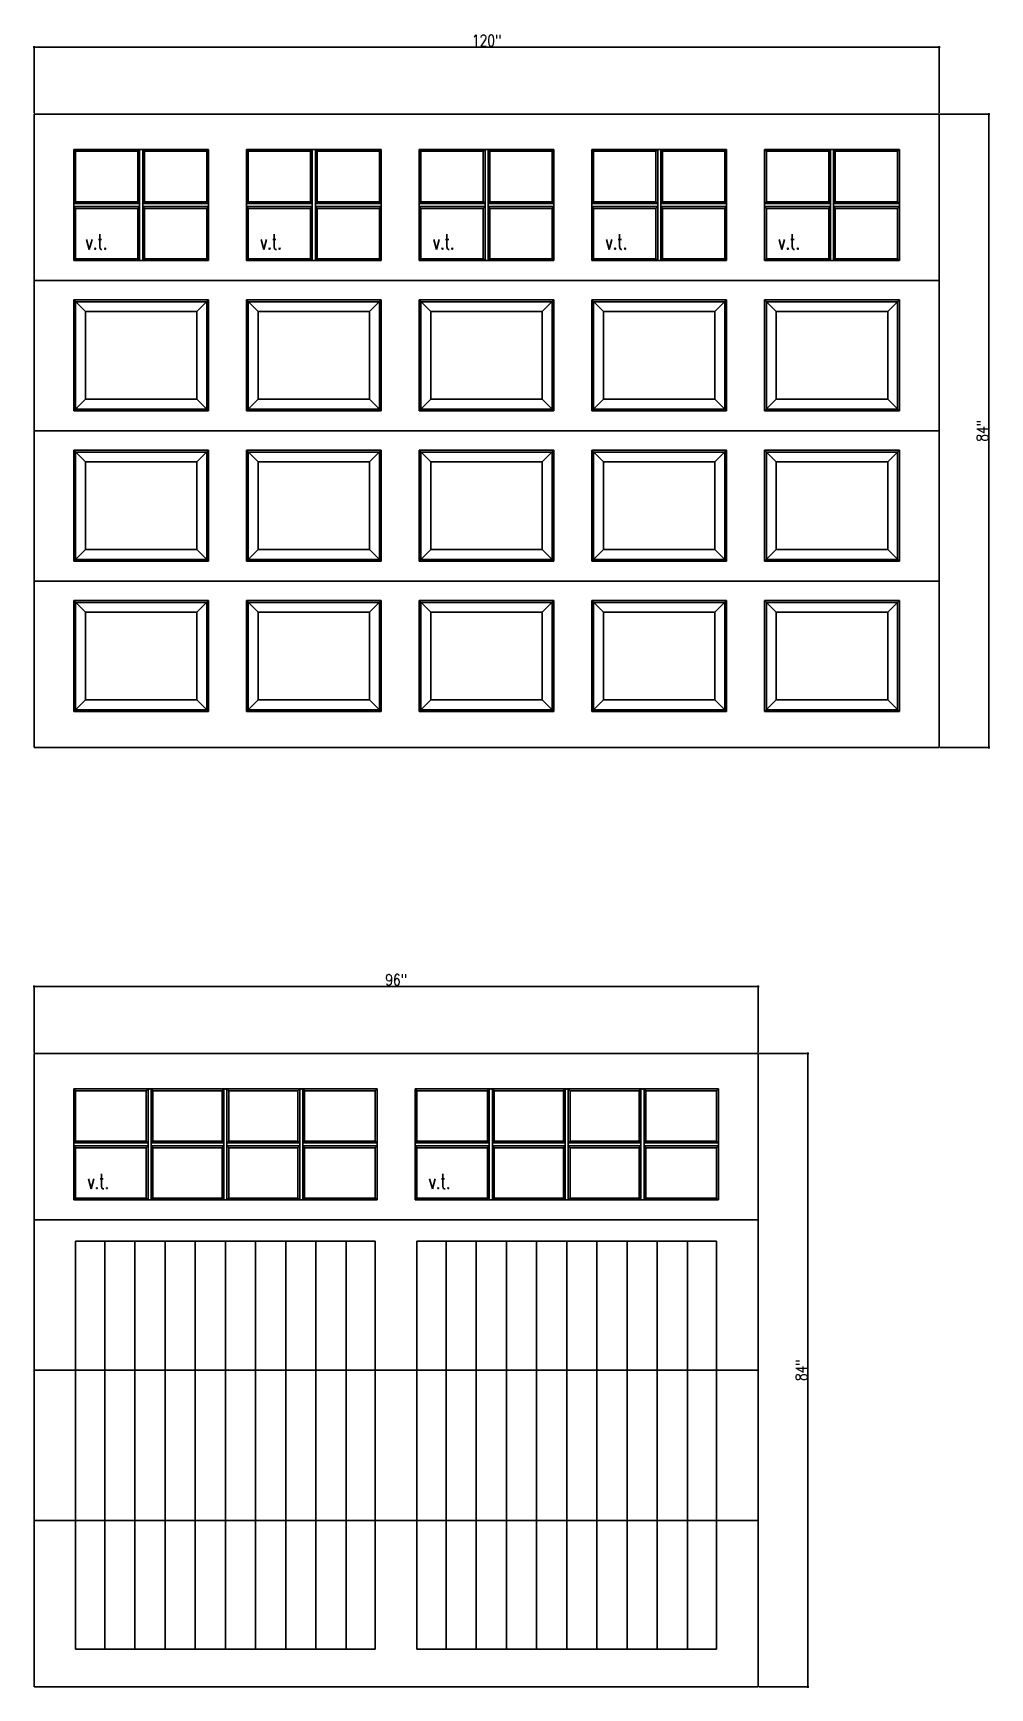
# Model space of a CAD drawing. Header units: inches. Extents: x 1985 to 11287, y 379 to 3234.
# Drawn here: x 9178.3 to 9305.1, y 2725.4 to 2944.8 of the extents above; entities that cross this region are included whole.
import ezdxf

# ---------------------------------------------------------------- set-up
doc = ezdxf.new("R2010")
doc.units = ezdxf.units.IN
doc.header["$MEASUREMENT"] = 0
doc.layers.get('0').update_dxf_attribs({"linetype": 'CONTINUOUS'})
doc.layers.get('Defpoints').update_dxf_attribs({"linetype": 'CONTINUOUS'})
doc.layers.add('COTE1-1 99', color=7, linetype='CONTINUOUS')
doc.layers.add('elevation 99', color=7, linetype='CONTINUOUS')
doc.styles.get("Standard").update_dxf_attribs({"font": 'txt.shx', "width": 0.8})
doc.dimstyles.new('Elevation', dxfattribs={"dimscale": 2, "dimtxt": 0.75, "dimasz": 0.0625, "dimexe": 0.0625, "dimexo": 0.0625, "dimgap": 0.0625, "dimtad": 1, "dimdec": 5, "dimzin": 0, "dimdsep": 46, "dimlunit": 5, "dimtxsty": 'Standard', "dimblk1": 'OBLIQUE', "dimblk2": 'OBLIQUE', "dimsah": 1, "dimcen": 2, "dimdle": 0.0625, "dimclrd": 1, "dimclre": 1, "dimadec": 1, "dimazin": 0, "dimtfac": 0.375, "dimtdec": 5, "dimtmove": 0, "dimatfit": 3, "dimldrblk": 'OBLIQUE', "dimfxl": 1, "dimfrac": 2, "dimtolj": 1, "dimtzin": 0, "dimarcsym": 0})

# ---------------------------------------------------------------- blocks, each defined once
blk = doc.blocks.new('_OBLIQUE')
at = {"color": 0, "linetype": 'ByBlock'}
blk.add_line((-0.5, -0.5), (0.5, 0.5), dxfattribs=at)
blk = doc.blocks.new('*D62')
at = {"layer": 'COTE1-1 99', "color": 1, "lineweight": -2, "transparency": 16777216}
for p, q in [((9298.51, 2942.93), (9178.26, 2942.93)), ((9178.38, 2934.18), (9178.38, 2943.06)), ((9298.38, 2934.18), (9298.38, 2943.06))]:
    blk.add_line(p, q, dxfattribs=at)
at = {"layer": 'Defpoints', "color": 0, "transparency": 16777216}
for p in [(9178.38, 2942.93), (9178.38, 2934.05), (9298.38, 2934.05)]:
    blk.add_point(p, dxfattribs=at)
at = {"layer": 'COTE1-1 99', "color": 1, "lineweight": -2, "transparency": 16777216, "xscale": 0.125, "yscale": 0.125, "zscale": 0.125, "rotation": 180}
blk.add_blockref('_OBLIQUE', (9178.38, 2942.93), dxfattribs=at)
at = {"layer": 'COTE1-1 99', "color": 1, "lineweight": -2, "transparency": 16777216, "xscale": 0.125, "yscale": 0.125, "zscale": 0.125}
blk.add_blockref('_OBLIQUE', (9298.38, 2942.93), dxfattribs=at)
at = {"layer": 'COTE1-1 99', "color": 0, "transparency": 16777216, "insert": (9238.38, 2943.81), "char_height": 1.5, "attachment_point": 5}
blk.add_mtext('\\A1;120"', dxfattribs=at)
blk = doc.blocks.new('*D63')
at = {"layer": 'COTE1-1 99', "color": 1, "lineweight": -2, "transparency": 16777216}
for p, q in [((9298.51, 2934.05), (9305.12, 2934.05)), ((9304.99, 2934.18), (9304.99, 2849.93)), ((9298.51, 2850.05), (9305.12, 2850.05))]:
    blk.add_line(p, q, dxfattribs=at)
at = {"layer": 'Defpoints', "color": 0, "transparency": 16777216}
for p in [(9298.38, 2934.05), (9298.38, 2850.05), (9304.99, 2850.05)]:
    blk.add_point(p, dxfattribs=at)
at = {"layer": 'COTE1-1 99', "color": 1, "lineweight": -2, "transparency": 16777216, "xscale": 0.125, "yscale": 0.125, "zscale": 0.125}
for p, rotation in [((9304.99, 2934.05), 90), ((9304.99, 2850.05), 270)]:
    blk.add_blockref('_OBLIQUE', p, dxfattribs=dict(at, rotation=rotation))
at = {"layer": 'COTE1-1 99', "color": 0, "transparency": 16777216, "insert": (9304.12, 2892.05), "char_height": 1.5, "attachment_point": 5, "rotation": 90}
blk.add_mtext('\\A1;84"', dxfattribs=at)
blk = doc.blocks.new('*D84')
at = {"layer": 'COTE1-1 99', "color": 1, "lineweight": -2, "transparency": 16777216}
for p, q in [((9274.51, 2818.37), (9178.26, 2818.37)), ((9178.38, 2809.62), (9178.38, 2818.5)), ((9274.38, 2809.62), (9274.38, 2818.5))]:
    blk.add_line(p, q, dxfattribs=at)
at = {"layer": 'Defpoints', "color": 0, "transparency": 16777216}
for p in [(9178.38, 2818.37), (9178.38, 2809.49), (9274.38, 2809.49)]:
    blk.add_point(p, dxfattribs=at)
at = {"layer": 'COTE1-1 99', "color": 1, "lineweight": -2, "transparency": 16777216, "xscale": 0.125, "yscale": 0.125, "zscale": 0.125, "rotation": 180}
blk.add_blockref('_OBLIQUE', (9178.38, 2818.37), dxfattribs=at)
at = {"layer": 'COTE1-1 99', "color": 1, "lineweight": -2, "transparency": 16777216, "xscale": 0.125, "yscale": 0.125, "zscale": 0.125}
blk.add_blockref('_OBLIQUE', (9274.38, 2818.37), dxfattribs=at)
at = {"layer": 'COTE1-1 99', "color": 0, "transparency": 16777216, "insert": (9226.38, 2819.25), "char_height": 1.5, "attachment_point": 5}
blk.add_mtext('\\A1;96"', dxfattribs=at)
blk = doc.blocks.new('*D85')
at = {"layer": 'COTE1-1 99', "color": 1, "lineweight": -2, "transparency": 16777216}
for p, q in [((9274.51, 2809.49), (9281.12, 2809.49)), ((9280.99, 2809.62), (9280.99, 2725.37)), ((9274.51, 2725.49), (9281.12, 2725.49))]:
    blk.add_line(p, q, dxfattribs=at)
at = {"layer": 'Defpoints', "color": 0, "transparency": 16777216}
for p in [(9274.38, 2809.49), (9274.38, 2725.49), (9280.99, 2725.49)]:
    blk.add_point(p, dxfattribs=at)
at = {"layer": 'COTE1-1 99', "color": 1, "lineweight": -2, "transparency": 16777216, "xscale": 0.125, "yscale": 0.125, "zscale": 0.125}
for p, rotation in [((9280.99, 2809.49), 90), ((9280.99, 2725.49), 270)]:
    blk.add_blockref('_OBLIQUE', p, dxfattribs=dict(at, rotation=rotation))
at = {"layer": 'COTE1-1 99', "color": 0, "transparency": 16777216, "insert": (9280.12, 2767.49), "char_height": 1.5, "attachment_point": 5, "rotation": 90}
blk.add_mtext('\\A1;84"', dxfattribs=at)

msp = doc.modelspace()

# ---------------------------------------------------------------- linework, layer by layer
at = {"layer": 'elevation 99'}
for p, q in [((9178.380675, 2934.053961), (9298.380675, 2934.053961)), ((9178.380675, 2934.053961), (9178.380675, 2850.053961)), ((9183.880675, 2934.053961), (9224.180675, 2934.053961)), ((9229.680675, 2934.053961), (9269.980675, 2934.053961)), ((9298.380675, 2934.053961), (9298.380675, 2850.053961)), ((9183.647675, 2929.349511), (9201.513675, 2929.349511)), ((9183.647675, 2929.349511), (9183.647675, 2914.633461)), ((9183.647675, 2929.349511), (9183.880675, 2929.116511)), ((9192.143175, 2929.116511), (9192.376175, 2929.349511)), ((9192.376175, 2929.349511), (9192.376175, 2914.633461)), ((9192.376175, 2929.349511), (9192.785175, 2929.349511)), ((9192.785175, 2929.349511), (9192.785175, 2914.633461)), ((9192.785175, 2929.349511), (9193.018175, 2929.116511)), ((9201.513675, 2929.349511), (9201.280675, 2929.116511)), ((9201.513675, 2929.349511), (9201.513675, 2914.633461)), ((9206.547675, 2929.349511), (9224.413675, 2929.349511)), ((9206.547675, 2929.349511), (9206.547675, 2914.633461)), ((9206.547675, 2929.349511), (9206.780675, 2929.116511)), ((9215.043175, 2929.116511), (9215.276175, 2929.349511)), ((9215.276175, 2929.349511), (9215.276175, 2914.633461)), ((9215.276175, 2929.349511), (9215.685175, 2929.349511)), ((9215.685175, 2929.349511), (9215.685175, 2914.633461)), ((9215.685175, 2929.349511), (9215.918175, 2929.116511)), ((9224.413675, 2929.349511), (9224.180675, 2929.116511)), ((9224.413675, 2929.349511), (9224.413675, 2914.633461)), ((9229.447675, 2929.349511), (9247.313675, 2929.349511)), ((9229.447675, 2929.349511), (9229.447675, 2914.633461)), ((9229.447675, 2929.349511), (9229.680675, 2929.116511)), ((9237.943175, 2929.116511), (9238.176175, 2929.349511)), ((9238.176175, 2929.349511), (9238.176175, 2914.633461)), ((9238.176175, 2929.349511), (9238.585175, 2929.349511)), ((9238.585175, 2929.349511), (9238.585175, 2914.633461)), ((9238.585175, 2929.349511), (9238.818175, 2929.116511)), ((9247.313675, 2929.349511), (9247.080675, 2929.116511)), ((9247.313675, 2929.349511), (9247.313675, 2914.633461)), ((9252.347675, 2929.349511), (9270.213675, 2929.349511)), ((9252.347675, 2929.349511), (9252.347675, 2914.633461)), ((9252.347675, 2929.349511), (9252.580675, 2929.116511)), ((9260.843175, 2929.116511), (9261.076175, 2929.349511)), ((9261.076175, 2929.349511), (9261.076175, 2914.633461)), ((9261.076175, 2929.349511), (9261.485175, 2929.349511)), ((9261.485175, 2929.349511), (9261.485175, 2914.633461)), ((9261.485175, 2929.349511), (9261.718175, 2929.116511)), ((9270.213675, 2929.349511), (9269.980675, 2929.116511)), ((9270.213675, 2929.349511), (9270.213675, 2914.633461)), ((9275.247675, 2929.349511), (9293.113675, 2929.349511)), ((9275.247675, 2929.349511), (9275.247675, 2914.633461)), ((9275.247675, 2929.349511), (9275.480675, 2929.116511)), ((9283.743175, 2929.116511), (9283.976175, 2929.349511)), ((9283.976175, 2929.349511), (9283.976175, 2914.633461)), ((9283.976175, 2929.349511), (9284.385175, 2929.349511)), ((9284.385175, 2929.349511), (9284.385175, 2914.633461)), ((9284.385175, 2929.349511), (9284.618175, 2929.116511)), ((9293.113675, 2929.349511), (9292.880675, 2929.116511)), ((9293.113675, 2929.349511), (9293.113675, 2914.633461)), ((9183.880675, 2929.116511), (9192.143175, 2929.116511)), ((9183.880675, 2929.116511), (9183.880675, 2922.429011)), ((9192.143175, 2929.116511), (9192.143175, 2922.428961)), ((9193.018175, 2929.116511), (9201.280675, 2929.116511)), ((9193.018175, 2929.116511), (9193.018175, 2922.428961)), ((9201.280675, 2929.116511), (9201.280675, 2922.429011)), ((9206.780675, 2929.116511), (9215.043175, 2929.116511)), ((9206.780675, 2929.116511), (9206.780675, 2922.429011)), ((9215.043175, 2929.116511), (9215.043175, 2922.428961)), ((9215.918175, 2929.116511), (9224.180675, 2929.116511)), ((9215.918175, 2929.116511), (9215.918175, 2922.428961)), ((9224.180675, 2929.116511), (9224.180675, 2922.429011)), ((9229.680675, 2929.116511), (9237.943175, 2929.116511)), ((9229.680675, 2929.116511), (9229.680675, 2922.429011)), ((9237.943175, 2929.116511), (9237.943175, 2922.428961)), ((9238.818175, 2929.116511), (9247.080675, 2929.116511)), ((9238.818175, 2929.116511), (9238.818175, 2922.428961)), ((9247.080675, 2929.116511), (9247.080675, 2922.429011)), ((9252.580675, 2929.116511), (9260.843175, 2929.116511)), ((9252.580675, 2929.116511), (9252.580675, 2922.429011)), ((9260.843175, 2929.116511), (9260.843175, 2922.428961)), ((9261.718175, 2929.116511), (9269.980675, 2929.116511)), ((9261.718175, 2929.116511), (9261.718175, 2922.428961)), ((9269.980675, 2929.116511), (9269.980675, 2922.429011)), ((9275.480675, 2929.116511), (9283.743175, 2929.116511)), ((9275.480675, 2929.116511), (9275.480675, 2922.429011)), ((9283.743175, 2929.116511), (9283.743175, 2922.428961)), ((9284.618175, 2929.116511), (9292.880675, 2929.116511)), ((9284.618175, 2929.116511), (9284.618175, 2922.428961)), ((9292.880675, 2929.116511), (9292.880675, 2922.429011)), ((9183.880675, 2922.429011), (9183.647675, 2922.196011)), ((9190.481641, 2922.195961), (9183.647675, 2922.196011)), ((9183.880675, 2921.554011), (9183.647675, 2921.787011)), ((9190.481641, 2921.786961), (9183.647675, 2921.787011)), ((9190.248641, 2922.428961), (9183.880675, 2922.429011)), ((9183.880675, 2921.554011), (9183.880675, 2914.866461)), ((9190.248641, 2921.553961), (9183.880675, 2921.554011)), ((9192.376175, 2922.195961), (9188.968475, 2922.196011)), ((9192.376175, 2921.786961), (9188.968475, 2921.787011)), ((9192.143175, 2922.428961), (9190.248641, 2922.428961)), ((9192.143175, 2921.553961), (9190.248641, 2921.553961)), ((9192.376175, 2922.195961), (9192.143175, 2922.428961)), ((9192.143175, 2921.553961), (9192.376175, 2921.786961)), ((9192.143175, 2921.553961), (9192.143175, 2914.866461)), ((9192.785175, 2922.195961), (9193.018175, 2922.428961)), ((9201.513675, 2922.196011), (9192.785175, 2922.195961)), ((9201.513675, 2921.787011), (9192.785175, 2921.786961)), ((9193.018175, 2921.553961), (9192.785175, 2921.786961)), ((9201.280675, 2922.429011), (9193.018175, 2922.428961)), ((9201.280675, 2921.554011), (9193.018175, 2921.553961)), ((9193.018175, 2921.553961), (9193.018175, 2914.866461)), ((9201.513675, 2922.196011), (9201.280675, 2922.429011)), ((9201.280675, 2921.554011), (9201.513675, 2921.787011)), ((9201.280675, 2921.554011), (9201.280675, 2914.866461)), ((9206.780675, 2922.429011), (9206.547675, 2922.196011)), ((9213.381641, 2922.195961), (9206.547675, 2922.196011)), ((9206.780675, 2921.554011), (9206.547675, 2921.787011)), ((9213.381641, 2921.786961), (9206.547675, 2921.787011)), ((9213.148641, 2922.428961), (9206.780675, 2922.429011)), ((9206.780675, 2921.554011), (9206.780675, 2914.866461)), ((9213.148641, 2921.553961), (9206.780675, 2921.554011)), ((9215.276175, 2922.195961), (9211.868475, 2922.196011)), ((9215.276175, 2921.786961), (9211.868475, 2921.787011)), ((9215.043175, 2922.428961), (9213.148641, 2922.428961)), ((9215.043175, 2921.553961), (9213.148641, 2921.553961)), ((9215.276175, 2922.195961), (9215.043175, 2922.428961)), ((9215.043175, 2921.553961), (9215.276175, 2921.786961)), ((9215.043175, 2921.553961), (9215.043175, 2914.866461)), ((9215.685175, 2922.195961), (9215.918175, 2922.428961)), ((9224.413675, 2922.196011), (9215.685175, 2922.195961)), ((9224.413675, 2921.787011), (9215.685175, 2921.786961)), ((9215.918175, 2921.553961), (9215.685175, 2921.786961)), ((9224.180675, 2922.429011), (9215.918175, 2922.428961)), ((9224.180675, 2921.554011), (9215.918175, 2921.553961)), ((9215.918175, 2921.553961), (9215.918175, 2914.866461)), ((9224.413675, 2922.196011), (9224.180675, 2922.429011)), ((9224.180675, 2921.554011), (9224.413675, 2921.787011)), ((9224.180675, 2921.554011), (9224.180675, 2914.866461)), ((9229.680675, 2922.429011), (9229.447675, 2922.196011)), ((9236.281641, 2922.195961), (9229.447675, 2922.196011)), ((9229.680675, 2921.554011), (9229.447675, 2921.787011)), ((9236.281641, 2921.786961), (9229.447675, 2921.787011)), ((9236.048641, 2922.428961), (9229.680675, 2922.429011)), ((9229.680675, 2921.554011), (9229.680675, 2914.866461)), ((9236.048641, 2921.553961), (9229.680675, 2921.554011)), ((9238.176175, 2922.195961), (9234.768475, 2922.196011)), ((9238.176175, 2921.786961), (9234.768475, 2921.787011)), ((9237.943175, 2922.428961), (9236.048641, 2922.428961)), ((9237.943175, 2921.553961), (9236.048641, 2921.553961)), ((9238.176175, 2922.195961), (9237.943175, 2922.428961)), ((9237.943175, 2921.553961), (9238.176175, 2921.786961)), ((9237.943175, 2921.553961), (9237.943175, 2914.866461)), ((9238.585175, 2922.195961), (9238.818175, 2922.428961)), ((9247.313675, 2922.196011), (9238.585175, 2922.195961)), ((9247.313675, 2921.787011), (9238.585175, 2921.786961)), ((9238.818175, 2921.553961), (9238.585175, 2921.786961)), ((9247.080675, 2922.429011), (9238.818175, 2922.428961)), ((9247.080675, 2921.554011), (9238.818175, 2921.553961)), ((9238.818175, 2921.553961), (9238.818175, 2914.866461)), ((9247.313675, 2922.196011), (9247.080675, 2922.429011)), ((9247.080675, 2921.554011), (9247.313675, 2921.787011)), ((9247.080675, 2921.554011), (9247.080675, 2914.866461)), ((9252.580675, 2922.429011), (9252.347675, 2922.196011)), ((9259.181641, 2922.195961), (9252.347675, 2922.196011)), ((9252.580675, 2921.554011), (9252.347675, 2921.787011)), ((9259.181641, 2921.786961), (9252.347675, 2921.787011)), ((9258.948641, 2922.428961), (9252.580675, 2922.429011)), ((9252.580675, 2921.554011), (9252.580675, 2914.866461)), ((9258.948641, 2921.553961), (9252.580675, 2921.554011)), ((9261.076175, 2922.195961), (9257.668475, 2922.196011)), ((9261.076175, 2921.786961), (9257.668475, 2921.787011)), ((9260.843175, 2922.428961), (9258.948641, 2922.428961)), ((9260.843175, 2921.553961), (9258.948641, 2921.553961)), ((9261.076175, 2922.195961), (9260.843175, 2922.428961)), ((9260.843175, 2921.553961), (9261.076175, 2921.786961)), ((9260.843175, 2921.553961), (9260.843175, 2914.866461)), ((9261.485175, 2922.195961), (9261.718175, 2922.428961)), ((9270.213675, 2922.196011), (9261.485175, 2922.195961)), ((9270.213675, 2921.787011), (9261.485175, 2921.786961)), ((9261.718175, 2921.553961), (9261.485175, 2921.786961)), ((9269.980675, 2922.429011), (9261.718175, 2922.428961)), ((9269.980675, 2921.554011), (9261.718175, 2921.553961)), ((9261.718175, 2921.553961), (9261.718175, 2914.866461)), ((9270.213675, 2922.196011), (9269.980675, 2922.429011)), ((9269.980675, 2921.554011), (9270.213675, 2921.787011)), ((9269.980675, 2921.554011), (9269.980675, 2914.866461)), ((9275.480675, 2922.429011), (9275.247675, 2922.196011)), ((9282.081641, 2922.195961), (9275.247675, 2922.196011)), ((9275.480675, 2921.554011), (9275.247675, 2921.787011)), ((9282.081641, 2921.786961), (9275.247675, 2921.787011)), ((9281.848641, 2922.428961), (9275.480675, 2922.429011)), ((9275.480675, 2921.554011), (9275.480675, 2914.866461)), ((9281.848641, 2921.553961), (9275.480675, 2921.554011)), ((9283.976175, 2922.195961), (9280.568475, 2922.196011)), ((9283.976175, 2921.786961), (9280.568475, 2921.787011)), ((9283.743175, 2922.428961), (9281.848641, 2922.428961)), ((9283.743175, 2921.553961), (9281.848641, 2921.553961)), ((9283.976175, 2922.195961), (9283.743175, 2922.428961)), ((9283.743175, 2921.553961), (9283.976175, 2921.786961)), ((9283.743175, 2921.553961), (9283.743175, 2914.866461)), ((9284.385175, 2922.195961), (9284.618175, 2922.428961)), ((9293.113675, 2922.196011), (9284.385175, 2922.195961)), ((9293.113675, 2921.787011), (9284.385175, 2921.786961)), ((9284.618175, 2921.553961), (9284.385175, 2921.786961)), ((9292.880675, 2922.429011), (9284.618175, 2922.428961)), ((9292.880675, 2921.554011), (9284.618175, 2921.553961)), ((9284.618175, 2921.553961), (9284.618175, 2914.866461)), ((9293.113675, 2922.196011), (9292.880675, 2922.429011)), ((9292.880675, 2921.554011), (9293.113675, 2921.787011)), ((9292.880675, 2921.554011), (9292.880675, 2914.866461)), ((9183.647675, 2914.633461), (9183.880675, 2914.866461)), ((9183.647675, 2914.633461), (9201.513675, 2914.633461)), ((9183.880675, 2914.866461), (9192.143175, 2914.866461)), ((9192.143175, 2914.866461), (9192.376175, 2914.633461)), ((9192.376175, 2914.633461), (9192.785175, 2914.633461)), ((9193.018175, 2914.866461), (9192.785175, 2914.633461)), ((9193.018175, 2914.866461), (9201.280675, 2914.866461)), ((9201.513675, 2914.633461), (9201.280675, 2914.866461)), ((9206.547675, 2914.633461), (9206.780675, 2914.866461)), ((9206.547675, 2914.633461), (9224.413675, 2914.633461)), ((9206.780675, 2914.866461), (9215.043175, 2914.866461)), ((9215.043175, 2914.866461), (9215.276175, 2914.633461)), ((9215.276175, 2914.633461), (9215.685175, 2914.633461)), ((9215.918175, 2914.866461), (9215.685175, 2914.633461)), ((9215.918175, 2914.866461), (9224.180675, 2914.866461)), ((9224.413675, 2914.633461), (9224.180675, 2914.866461)), ((9229.447675, 2914.633461), (9229.680675, 2914.866461)), ((9229.447675, 2914.633461), (9247.313675, 2914.633461)), ((9229.680675, 2914.866461), (9237.943175, 2914.866461)), ((9237.943175, 2914.866461), (9238.176175, 2914.633461)), ((9238.176175, 2914.633461), (9238.585175, 2914.633461)), ((9238.818175, 2914.866461), (9238.585175, 2914.633461)), ((9238.818175, 2914.866461), (9247.080675, 2914.866461)), ((9247.313675, 2914.633461), (9247.080675, 2914.866461)), ((9252.347675, 2914.633461), (9252.580675, 2914.866461)), ((9252.347675, 2914.633461), (9270.213675, 2914.633461)), ((9252.580675, 2914.866461), (9260.843175, 2914.866461)), ((9260.843175, 2914.866461), (9261.076175, 2914.633461)), ((9261.076175, 2914.633461), (9261.485175, 2914.633461)), ((9261.718175, 2914.866461), (9261.485175, 2914.633461)), ((9261.718175, 2914.866461), (9269.980675, 2914.866461)), ((9270.213675, 2914.633461), (9269.980675, 2914.866461)), ((9275.247675, 2914.633461), (9275.480675, 2914.866461)), ((9275.247675, 2914.633461), (9293.113675, 2914.633461)), ((9275.480675, 2914.866461), (9283.743175, 2914.866461)), ((9283.743175, 2914.866461), (9283.976175, 2914.633461)), ((9283.976175, 2914.633461), (9284.385175, 2914.633461)), ((9284.618175, 2914.866461), (9284.385175, 2914.633461)), ((9284.618175, 2914.866461), (9292.880675, 2914.866461)), ((9293.113675, 2914.633461), (9292.880675, 2914.866461)), ((9178.380675, 2911.991461), (9298.380675, 2911.991461)), ((9183.647675, 2909.411961), (9201.513675, 2909.411961)), ((9183.647675, 2909.411961), (9185.193175, 2907.866461)), ((9183.647675, 2909.411961), (9183.647675, 2894.695911)), ((9183.880675, 2909.178961), (9201.280675, 2909.178961)), ((9183.880675, 2909.178961), (9183.880675, 2894.928911)), ((9185.193175, 2907.866461), (9199.968175, 2907.866461)), ((9185.193175, 2907.866461), (9185.193175, 2896.241411)), ((9201.513675, 2909.411961), (9199.968175, 2907.866461)), ((9199.968175, 2907.866461), (9199.968175, 2896.241411)), ((9201.280675, 2909.178961), (9201.280675, 2894.928911)), ((9201.513675, 2909.411961), (9201.513675, 2894.695911)), ((9206.547675, 2909.411961), (9224.413675, 2909.411961)), ((9206.547675, 2909.411961), (9206.547675, 2894.695911)), ((9206.547675, 2909.411961), (9208.093175, 2907.866461)), ((9206.780675, 2909.178961), (9224.180675, 2909.178961)), ((9206.780675, 2909.178961), (9206.780675, 2894.928911)), ((9208.093175, 2907.866461), (9222.868175, 2907.866461)), ((9208.093175, 2907.866461), (9208.093175, 2896.241411)), ((9224.413675, 2909.411961), (9222.868175, 2907.866461)), ((9222.868175, 2907.866461), (9222.868175, 2896.241411)), ((9224.180675, 2909.178961), (9224.180675, 2894.928911)), ((9224.413675, 2909.411961), (9224.413675, 2894.695911)), ((9229.447675, 2909.411961), (9247.313675, 2909.411961)), ((9229.447675, 2909.411961), (9230.993175, 2907.866461)), ((9229.447675, 2909.411961), (9229.447675, 2894.695911)), ((9229.680675, 2909.178961), (9247.080675, 2909.178961)), ((9229.680675, 2909.178961), (9229.680675, 2894.928911)), ((9230.993175, 2907.866461), (9245.768175, 2907.866461)), ((9230.993175, 2907.866461), (9230.993175, 2896.241411)), ((9247.313675, 2909.411961), (9245.768175, 2907.866461)), ((9245.768175, 2907.866461), (9245.768175, 2896.241411)), ((9247.080675, 2909.178961), (9247.080675, 2894.928911)), ((9247.313675, 2909.411961), (9247.313675, 2894.695911)), ((9252.347675, 2909.411961), (9270.213675, 2909.411961)), ((9252.347675, 2909.411961), (9253.893175, 2907.866461)), ((9252.347675, 2909.411961), (9252.347675, 2894.695911)), ((9252.580675, 2909.178961), (9269.980675, 2909.178961)), ((9252.580675, 2909.178961), (9252.580675, 2894.928911)), ((9253.893175, 2907.866461), (9268.668175, 2907.866461)), ((9253.893175, 2907.866461), (9253.893175, 2896.241411)), ((9270.213675, 2909.411961), (9268.668175, 2907.866461)), ((9268.668175, 2907.866461), (9268.668175, 2896.241411)), ((9269.980675, 2909.178961), (9269.980675, 2894.928911)), ((9270.213675, 2909.411961), (9270.213675, 2894.695911)), ((9275.247675, 2909.411961), (9293.113675, 2909.411961)), ((9275.247675, 2909.411961), (9276.793175, 2907.866461)), ((9275.247675, 2909.411961), (9275.247675, 2894.695911)), ((9275.480675, 2909.178961), (9292.880675, 2909.178961)), ((9275.480675, 2909.178961), (9275.480675, 2894.928911)), ((9276.793175, 2907.866461), (9291.568175, 2907.866461)), ((9276.793175, 2907.866461), (9276.793175, 2896.241411)), ((9293.113675, 2909.411961), (9291.568175, 2907.866461)), ((9291.568175, 2907.866461), (9291.568175, 2896.241411)), ((9292.880675, 2909.178961), (9292.880675, 2894.928911)), ((9293.113675, 2909.411961), (9293.113675, 2894.695911)), ((9183.647675, 2894.695911), (9185.193175, 2896.241411)), ((9183.647675, 2894.695911), (9201.513675, 2894.695911)), ((9183.880675, 2894.928911), (9201.280675, 2894.928911)), ((9185.193175, 2896.241411), (9199.968175, 2896.241411)), ((9201.513675, 2894.695911), (9199.968175, 2896.241411)), ((9206.547675, 2894.695911), (9208.093175, 2896.241411)), ((9206.547675, 2894.695911), (9224.413675, 2894.695911)), ((9206.780675, 2894.928911), (9224.180675, 2894.928911)), ((9208.093175, 2896.241411), (9222.868175, 2896.241411)), ((9224.413675, 2894.695911), (9222.868175, 2896.241411)), ((9229.447675, 2894.695911), (9230.993175, 2896.241411)), ((9229.447675, 2894.695911), (9247.313675, 2894.695911)), ((9229.680675, 2894.928911), (9247.080675, 2894.928911)), ((9230.993175, 2896.241411), (9245.768175, 2896.241411)), ((9247.313675, 2894.695911), (9245.768175, 2896.241411)), ((9252.347675, 2894.695911), (9253.893175, 2896.241411)), ((9252.347675, 2894.695911), (9270.213675, 2894.695911)), ((9252.580675, 2894.928911), (9269.980675, 2894.928911)), ((9253.893175, 2896.241411), (9268.668175, 2896.241411)), ((9270.213675, 2894.695911), (9268.668175, 2896.241411)), ((9275.247675, 2894.695911), (9276.793175, 2896.241411)), ((9275.247675, 2894.695911), (9293.113675, 2894.695911)), ((9275.480675, 2894.928911), (9292.880675, 2894.928911)), ((9276.793175, 2896.241411), (9291.568175, 2896.241411)), ((9293.113675, 2894.695911), (9291.568175, 2896.241411)), ((9178.380675, 2892.053961), (9298.380675, 2892.053961)), ((9183.647675, 2889.474461), (9201.513675, 2889.474461)), ((9183.647675, 2889.474461), (9183.647675, 2874.758411)), ((9183.647675, 2889.474461), (9185.193175, 2887.928961)), ((9183.880675, 2889.241461), (9201.280675, 2889.241461)), ((9183.880675, 2889.241461), (9183.880675, 2874.991411)), ((9185.193175, 2887.928961), (9199.968175, 2887.928961)), ((9185.193175, 2887.928961), (9185.193175, 2876.303911)), ((9201.513675, 2889.474461), (9199.968175, 2887.928961)), ((9199.968175, 2887.928961), (9199.968175, 2876.303911)), ((9201.280675, 2889.241461), (9201.280675, 2874.991411)), ((9201.513675, 2889.474461), (9201.513675, 2874.758411)), ((9206.547675, 2889.474461), (9206.547675, 2874.758411)), ((9206.547675, 2889.474461), (9224.413675, 2889.474461)), ((9206.547675, 2889.474461), (9208.093175, 2887.928961)), ((9206.780675, 2889.241461), (9206.780675, 2874.991411)), ((9206.780675, 2889.241461), (9224.180675, 2889.241461)), ((9208.093175, 2887.928961), (9208.093175, 2876.303911)), ((9208.093175, 2887.928961), (9222.868175, 2887.928961)), ((9224.413675, 2889.474461), (9222.868175, 2887.928961)), ((9222.868175, 2887.928961), (9222.868175, 2876.303911)), ((9224.180675, 2889.241461), (9224.180675, 2874.991411)), ((9224.413675, 2889.474461), (9224.413675, 2874.758411)), ((9229.447675, 2889.474461), (9247.313675, 2889.474461)), ((9229.447675, 2889.474461), (9229.447675, 2874.758411)), ((9229.447675, 2889.474461), (9230.993175, 2887.928961)), ((9229.680675, 2889.241461), (9247.080675, 2889.241461)), ((9229.680675, 2889.241461), (9229.680675, 2874.991411)), ((9230.993175, 2887.928961), (9245.768175, 2887.928961)), ((9230.993175, 2887.928961), (9230.993175, 2876.303911)), ((9247.313675, 2889.474461), (9245.768175, 2887.928961)), ((9245.768175, 2887.928961), (9245.768175, 2876.303911)), ((9247.080675, 2889.241461), (9247.080675, 2874.991411)), ((9247.313675, 2889.474461), (9247.313675, 2874.758411)), ((9252.347675, 2889.474461), (9252.347675, 2874.758411)), ((9252.347675, 2889.474461), (9270.213675, 2889.474461)), ((9252.347675, 2889.474461), (9253.893175, 2887.928961)), ((9252.580675, 2889.241461), (9252.580675, 2874.991411)), ((9252.580675, 2889.241461), (9269.980675, 2889.241461)), ((9253.893175, 2887.928961), (9253.893175, 2876.303911)), ((9253.893175, 2887.928961), (9268.668175, 2887.928961)), ((9270.213675, 2889.474461), (9268.668175, 2887.928961)), ((9268.668175, 2887.928961), (9268.668175, 2876.303911)), ((9269.980675, 2889.241461), (9269.980675, 2874.991411)), ((9270.213675, 2889.474461), (9270.213675, 2874.758411)), ((9275.247675, 2889.474461), (9275.247675, 2874.758411)), ((9275.247675, 2889.474461), (9293.113675, 2889.474461)), ((9275.247675, 2889.474461), (9276.793175, 2887.928961)), ((9275.480675, 2889.241461), (9275.480675, 2874.991411)), ((9275.480675, 2889.241461), (9292.880675, 2889.241461)), ((9276.793175, 2887.928961), (9276.793175, 2876.303911)), ((9276.793175, 2887.928961), (9291.568175, 2887.928961)), ((9293.113675, 2889.474461), (9291.568175, 2887.928961)), ((9291.568175, 2887.928961), (9291.568175, 2876.303911)), ((9292.880675, 2889.241461), (9292.880675, 2874.991411)), ((9293.113675, 2889.474461), (9293.113675, 2874.758411)), ((9183.647675, 2874.758411), (9185.193175, 2876.303911)), ((9183.647675, 2874.758411), (9201.513675, 2874.758411)), ((9183.880675, 2874.991411), (9201.280675, 2874.991411)), ((9185.193175, 2876.303911), (9199.968175, 2876.303911)), ((9201.513675, 2874.758411), (9199.968175, 2876.303911)), ((9206.547675, 2874.758411), (9208.093175, 2876.303911)), ((9206.547675, 2874.758411), (9224.413675, 2874.758411)), ((9206.780675, 2874.991411), (9224.180675, 2874.991411)), ((9208.093175, 2876.303911), (9222.868175, 2876.303911)), ((9224.413675, 2874.758411), (9222.868175, 2876.303911)), ((9229.447675, 2874.758411), (9230.993175, 2876.303911)), ((9229.447675, 2874.758411), (9247.313675, 2874.758411)), ((9229.680675, 2874.991411), (9247.080675, 2874.991411)), ((9230.993175, 2876.303911), (9245.768175, 2876.303911)), ((9247.313675, 2874.758411), (9245.768175, 2876.303911)), ((9252.347675, 2874.758411), (9253.893175, 2876.303911)), ((9252.347675, 2874.758411), (9270.213675, 2874.758411)), ((9252.580675, 2874.991411), (9269.980675, 2874.991411)), ((9253.893175, 2876.303911), (9268.668175, 2876.303911)), ((9270.213675, 2874.758411), (9268.668175, 2876.303911)), ((9275.247675, 2874.758411), (9276.793175, 2876.303911)), ((9275.247675, 2874.758411), (9293.113675, 2874.758411)), ((9275.480675, 2874.991411), (9292.880675, 2874.991411)), ((9276.793175, 2876.303911), (9291.568175, 2876.303911)), ((9293.113675, 2874.758411), (9291.568175, 2876.303911)), ((9178.380675, 2872.116461), (9298.380675, 2872.116461)), ((9183.647675, 2869.537011), (9201.513675, 2869.537011)), ((9183.647675, 2869.537011), (9183.647675, 2854.820961)), ((9183.647675, 2869.537011), (9185.193175, 2867.991511)), ((9183.880675, 2869.304011), (9201.280675, 2869.304011)), ((9183.880675, 2869.304011), (9183.880675, 2855.053961)), ((9185.193175, 2867.991511), (9199.968175, 2867.991511)), ((9185.193175, 2867.991511), (9185.193175, 2856.366461)), ((9201.513675, 2869.537011), (9199.968175, 2867.991511)), ((9199.968175, 2867.991511), (9199.968175, 2856.366461)), ((9201.280675, 2869.304011), (9201.280675, 2855.053961)), ((9201.513675, 2869.537011), (9201.513675, 2854.820961)), ((9206.547675, 2869.537011), (9224.413675, 2869.537011)), ((9206.547675, 2869.537011), (9206.547675, 2854.820961)), ((9206.547675, 2869.537011), (9208.093175, 2867.991511)), ((9206.780675, 2869.304011), (9224.180675, 2869.304011)), ((9206.780675, 2869.304011), (9206.780675, 2855.053961)), ((9208.093175, 2867.991511), (9222.868175, 2867.991511)), ((9208.093175, 2867.991511), (9208.093175, 2856.366461)), ((9224.413675, 2869.537011), (9222.868175, 2867.991511)), ((9222.868175, 2867.991511), (9222.868175, 2856.366461)), ((9224.180675, 2869.304011), (9224.180675, 2855.053961)), ((9224.413675, 2869.537011), (9224.413675, 2854.820961)), ((9229.447675, 2869.537011), (9247.313675, 2869.537011)), ((9229.447675, 2869.537011), (9229.447675, 2854.820961)), ((9229.447675, 2869.537011), (9230.993175, 2867.991511)), ((9229.680675, 2869.304011), (9247.080675, 2869.304011)), ((9229.680675, 2869.304011), (9229.680675, 2855.053961)), ((9230.993175, 2867.991511), (9245.768175, 2867.991511)), ((9230.993175, 2867.991511), (9230.993175, 2856.366461)), ((9247.313675, 2869.537011), (9245.768175, 2867.991511)), ((9245.768175, 2867.991511), (9245.768175, 2856.366461)), ((9247.080675, 2869.304011), (9247.080675, 2855.053961)), ((9247.313675, 2869.537011), (9247.313675, 2854.820961)), ((9252.347675, 2869.537011), (9252.347675, 2854.820961)), ((9252.347675, 2869.537011), (9270.213675, 2869.537011)), ((9252.347675, 2869.537011), (9253.893175, 2867.991511)), ((9252.580675, 2869.304011), (9252.580675, 2855.053961)), ((9252.580675, 2869.304011), (9269.980675, 2869.304011)), ((9253.893175, 2867.991511), (9253.893175, 2856.366461)), ((9253.893175, 2867.991511), (9268.668175, 2867.991511)), ((9270.213675, 2869.537011), (9268.668175, 2867.991511)), ((9268.668175, 2867.991511), (9268.668175, 2856.366461)), ((9269.980675, 2869.304011), (9269.980675, 2855.053961)), ((9270.213675, 2869.537011), (9270.213675, 2854.820961)), ((9275.247675, 2869.537011), (9275.247675, 2854.820961)), ((9275.247675, 2869.537011), (9293.113675, 2869.537011)), ((9275.247675, 2869.537011), (9276.793175, 2867.991511)), ((9275.480675, 2869.304011), (9275.480675, 2855.053961)), ((9275.480675, 2869.304011), (9292.880675, 2869.304011)), ((9276.793175, 2867.991511), (9276.793175, 2856.366461)), ((9276.793175, 2867.991511), (9291.568175, 2867.991511)), ((9293.113675, 2869.537011), (9291.568175, 2867.991511)), ((9291.568175, 2867.991511), (9291.568175, 2856.366461)), ((9292.880675, 2869.304011), (9292.880675, 2855.053961)), ((9293.113675, 2869.537011), (9293.113675, 2854.820961)), ((9183.647675, 2854.820961), (9185.193175, 2856.366461)), ((9183.647675, 2854.820961), (9201.513675, 2854.820961)), ((9183.880675, 2855.053961), (9201.280675, 2855.053961)), ((9185.193175, 2856.366461), (9199.968175, 2856.366461)), ((9201.513675, 2854.820961), (9199.968175, 2856.366461)), ((9206.547675, 2854.820961), (9208.093175, 2856.366461)), ((9206.547675, 2854.820961), (9224.413675, 2854.820961)), ((9206.780675, 2855.053961), (9224.180675, 2855.053961)), ((9208.093175, 2856.366461), (9222.868175, 2856.366461)), ((9224.413675, 2854.820961), (9222.868175, 2856.366461)), ((9229.447675, 2854.820961), (9230.993175, 2856.366461)), ((9229.447675, 2854.820961), (9247.313675, 2854.820961)), ((9229.680675, 2855.053961), (9247.080675, 2855.053961)), ((9230.993175, 2856.366461), (9245.768175, 2856.366461)), ((9247.313675, 2854.820961), (9245.768175, 2856.366461)), ((9252.347675, 2854.820961), (9253.893175, 2856.366461)), ((9252.347675, 2854.820961), (9270.213675, 2854.820961)), ((9252.580675, 2855.053961), (9269.980675, 2855.053961)), ((9253.893175, 2856.366461), (9268.668175, 2856.366461)), ((9270.213675, 2854.820961), (9268.668175, 2856.366461)), ((9275.247675, 2854.820961), (9276.793175, 2856.366461)), ((9275.247675, 2854.820961), (9293.113675, 2854.820961)), ((9275.480675, 2855.053961), (9292.880675, 2855.053961)), ((9276.793175, 2856.366461), (9291.568175, 2856.366461)), ((9293.113675, 2854.820961), (9291.568175, 2856.366461)), ((9178.380675, 2850.053961), (9298.380675, 2850.053961)), ((9178.380675, 2809.49143), (9274.380675, 2809.49143)), ((9178.380675, 2809.49143), (9178.380675, 2725.49143)), ((9183.880675, 2809.49143), (9223.630675, 2809.49143)), ((9229.130675, 2809.49143), (9268.880675, 2809.49143)), ((9274.380675, 2809.49143), (9274.380675, 2725.49143)), ((9183.647675, 2804.78698), (9183.647675, 2790.07093)), ((9183.647675, 2804.78698), (9183.880675, 2804.55398)), ((9183.647675, 2804.78698), (9223.863675, 2804.78698)), ((9183.880675, 2804.55398), (9183.880675, 2797.86648)), ((9183.880675, 2804.55398), (9193.264175, 2804.55398)), ((9193.264175, 2804.55398), (9193.497175, 2804.78698)), ((9193.264175, 2804.55398), (9193.264175, 2797.86648)), ((9193.497175, 2804.78698), (9193.497175, 2790.07098)), ((9193.497175, 2804.78698), (9193.906175, 2804.78698)), ((9193.497175, 2804.78698), (9193.906175, 2804.78698)), ((9193.906175, 2804.78698), (9193.906175, 2790.07098)), ((9194.139175, 2804.55398), (9193.906175, 2804.78698)), ((9194.139175, 2804.55398), (9203.318175, 2804.55398)), ((9194.139175, 2804.55398), (9194.139175, 2797.86648)), ((9194.139175, 2804.55398), (9203.318175, 2804.55398)), ((9203.318175, 2804.55398), (9203.551175, 2804.78698)), ((9203.318175, 2804.55398), (9203.318175, 2797.86648)), ((9203.551175, 2804.78698), (9203.551175, 2790.07098)), ((9203.551175, 2804.78698), (9203.960175, 2804.78698)), ((9203.960175, 2804.78698), (9203.960175, 2790.07098)), ((9204.193175, 2804.55398), (9203.960175, 2804.78698)), ((9204.193175, 2804.55398), (9213.372175, 2804.55398)), ((9204.193175, 2804.55398), (9204.193175, 2797.86648)), ((9204.193175, 2804.55398), (9213.372175, 2804.55398)), ((9213.372175, 2804.55398), (9213.605175, 2804.78698)), ((9213.372175, 2804.55398), (9213.372175, 2797.86648)), ((9213.605175, 2804.78698), (9213.605175, 2790.07098)), ((9213.605175, 2804.78698), (9214.014175, 2804.78698)), ((9214.014175, 2804.78698), (9214.014175, 2790.07098)), ((9214.247175, 2804.55398), (9214.014175, 2804.78698)), ((9214.247175, 2804.55398), (9223.630675, 2804.55398)), ((9214.247175, 2804.55398), (9214.247175, 2797.86648)), ((9223.863675, 2804.78698), (9223.630675, 2804.55398)), ((9223.630675, 2804.55398), (9223.630675, 2797.86648)), ((9223.863675, 2804.78698), (9223.863675, 2790.07093)), ((9269.113675, 2804.78698), (9228.897675, 2804.78698)), ((9228.897675, 2804.78698), (9228.897675, 2790.07093)), ((9228.897675, 2804.78698), (9229.130675, 2804.55398)), ((9238.514175, 2804.55398), (9229.130675, 2804.55398)), ((9229.130675, 2804.55398), (9229.130675, 2797.86648)), ((9238.514175, 2804.55398), (9238.747175, 2804.78698)), ((9238.514175, 2804.55398), (9238.514175, 2797.86648)), ((9238.747175, 2804.78698), (9238.747175, 2790.07098)), ((9239.156175, 2804.78698), (9238.747175, 2804.78698)), ((9239.156175, 2804.78698), (9239.156175, 2790.07098)), ((9239.389175, 2804.55398), (9239.156175, 2804.78698)), ((9248.568175, 2804.55398), (9239.389175, 2804.55398)), ((9239.389175, 2804.55398), (9239.389175, 2797.86648)), ((9248.568175, 2804.55398), (9239.389175, 2804.55398)), ((9248.568175, 2804.55398), (9248.801175, 2804.78698)), ((9248.568175, 2804.55398), (9248.568175, 2797.86648)), ((9248.801175, 2804.78698), (9248.801175, 2790.07098)), ((9249.210175, 2804.78698), (9248.801175, 2804.78698)), ((9249.210175, 2804.78698), (9249.210175, 2790.07098)), ((9249.443175, 2804.55398), (9249.210175, 2804.78698)), ((9258.622175, 2804.55398), (9249.443175, 2804.55398)), ((9249.443175, 2804.55398), (9249.443175, 2797.86648)), ((9258.622175, 2804.55398), (9249.443175, 2804.55398)), ((9258.622175, 2804.55398), (9258.855175, 2804.78698)), ((9258.622175, 2804.55398), (9258.622175, 2797.86648)), ((9258.855175, 2804.78698), (9258.855175, 2790.07098)), ((9259.264175, 2804.78698), (9258.855175, 2804.78698)), ((9259.264175, 2804.78698), (9258.855175, 2804.78698)), ((9259.264175, 2804.78698), (9259.264175, 2790.07098)), ((9259.497175, 2804.55398), (9259.264175, 2804.78698)), ((9268.880675, 2804.55398), (9259.497175, 2804.55398)), ((9259.497175, 2804.55398), (9259.497175, 2797.86648)), ((9269.113675, 2804.78698), (9268.880675, 2804.55398)), ((9268.880675, 2804.55398), (9268.880675, 2797.86648)), ((9269.113675, 2804.78698), (9269.113675, 2790.07093)), ((9183.647675, 2797.63348), (9183.880675, 2797.86648)), ((9183.880675, 2797.86648), (9189.693175, 2797.86648)), ((9189.693175, 2797.86648), (9193.264175, 2797.86648)), ((9193.264175, 2797.86648), (9193.497175, 2797.63348)), ((9194.139175, 2797.86648), (9193.906175, 2797.63348)), ((9194.139175, 2797.86648), (9203.318175, 2797.86648)), ((9203.551175, 2797.63348), (9203.318175, 2797.86648)), ((9203.960175, 2797.63348), (9204.193175, 2797.86648)), ((9204.193175, 2797.86648), (9213.372175, 2797.86648)), ((9213.605175, 2797.63348), (9213.372175, 2797.86648)), ((9214.014175, 2797.63348), (9214.247175, 2797.86648)), ((9214.247175, 2797.86648), (9217.818175, 2797.86648)), ((9217.818175, 2797.86648), (9223.630675, 2797.86648)), ((9223.630675, 2797.86648), (9223.863675, 2797.63348)), ((9229.130675, 2797.86648), (9228.897675, 2797.63348)), ((9234.943175, 2797.86648), (9229.130675, 2797.86648)), ((9238.514175, 2797.86648), (9234.943175, 2797.86648)), ((9238.747175, 2797.63348), (9238.514175, 2797.86648)), ((9239.156175, 2797.63348), (9239.389175, 2797.86648)), ((9248.568175, 2797.86648), (9239.389175, 2797.86648)), ((9248.801175, 2797.63348), (9248.568175, 2797.86648)), ((9249.210175, 2797.63348), (9249.443175, 2797.86648)), ((9258.622175, 2797.86648), (9249.443175, 2797.86648)), ((9258.622175, 2797.86648), (9258.855175, 2797.63348)), ((9259.497175, 2797.86648), (9259.264175, 2797.63348)), ((9263.068175, 2797.86648), (9259.497175, 2797.86648)), ((9268.880675, 2797.86648), (9263.068175, 2797.86648)), ((9269.113675, 2797.63348), (9268.880675, 2797.86648)), ((9183.647675, 2797.63348), (9189.926175, 2797.63348)), ((9183.647675, 2797.22448), (9189.926175, 2797.22448)), ((9183.880675, 2796.99148), (9183.647675, 2797.22448)), ((9183.880675, 2796.99148), (9183.880675, 2790.30393)), ((9183.880675, 2796.99148), (9189.693175, 2796.99148)), ((9189.460175, 2797.63348), (9193.497175, 2797.63348)), ((9189.460175, 2797.22448), (9193.497175, 2797.22448)), ((9189.693175, 2796.99148), (9193.264175, 2796.99148)), ((9193.497175, 2797.22448), (9193.264175, 2796.99148)), ((9193.264175, 2796.99148), (9193.264175, 2790.30398)), ((9193.906175, 2797.63348), (9203.551175, 2797.63348)), ((9193.906175, 2797.22448), (9203.551175, 2797.22448)), ((9193.906175, 2797.22448), (9194.139175, 2796.99148)), ((9194.139175, 2796.99148), (9203.318175, 2796.99148)), ((9194.139175, 2796.99148), (9194.139175, 2790.30398)), ((9203.318175, 2796.99148), (9203.551175, 2797.22448)), ((9203.318175, 2796.99148), (9203.318175, 2790.30398)), ((9203.960175, 2797.63348), (9213.605175, 2797.63348)), ((9203.960175, 2797.22448), (9213.605175, 2797.22448)), ((9204.193175, 2796.99148), (9203.960175, 2797.22448)), ((9204.193175, 2796.99148), (9204.193175, 2790.30398)), ((9204.193175, 2796.99148), (9213.372175, 2796.99148)), ((9213.372175, 2796.99148), (9213.605175, 2797.22448)), ((9213.372175, 2796.99148), (9213.372175, 2790.30398)), ((9214.014175, 2797.63348), (9218.051175, 2797.63348)), ((9214.014175, 2797.22448), (9218.051175, 2797.22448)), ((9214.247175, 2796.99148), (9214.014175, 2797.22448)), ((9214.247175, 2796.99148), (9217.818175, 2796.99148)), ((9214.247175, 2796.99148), (9214.247175, 2790.30398)), ((9217.585175, 2797.63348), (9223.863675, 2797.63348)), ((9217.585175, 2797.22448), (9223.863675, 2797.22448)), ((9217.818175, 2796.99148), (9223.630675, 2796.99148)), ((9223.630675, 2796.99148), (9223.863675, 2797.22448)), ((9223.630675, 2796.99148), (9223.630675, 2790.30393)), ((9235.176175, 2797.63348), (9228.897675, 2797.63348)), ((9229.130675, 2796.99148), (9228.897675, 2797.22448)), ((9235.176175, 2797.22448), (9228.897675, 2797.22448)), ((9229.130675, 2796.99148), (9229.130675, 2790.30393)), ((9234.943175, 2796.99148), (9229.130675, 2796.99148)), ((9238.747175, 2797.63348), (9234.710175, 2797.63348)), ((9238.747175, 2797.22448), (9234.710175, 2797.22448)), ((9238.514175, 2796.99148), (9234.943175, 2796.99148)), ((9238.514175, 2796.99148), (9238.747175, 2797.22448)), ((9238.514175, 2796.99148), (9238.514175, 2790.30398)), ((9248.801175, 2797.63348), (9239.156175, 2797.63348)), ((9248.801175, 2797.22448), (9239.156175, 2797.22448)), ((9239.389175, 2796.99148), (9239.156175, 2797.22448)), ((9248.568175, 2796.99148), (9239.389175, 2796.99148)), ((9239.389175, 2796.99148), (9239.389175, 2790.30398)), ((9248.568175, 2796.99148), (9248.801175, 2797.22448)), ((9248.568175, 2796.99148), (9248.568175, 2790.30398)), ((9258.855175, 2797.63348), (9249.210175, 2797.63348)), ((9258.855175, 2797.22448), (9249.210175, 2797.22448)), ((9249.443175, 2796.99148), (9249.210175, 2797.22448)), ((9258.622175, 2796.99148), (9249.443175, 2796.99148)), ((9249.443175, 2796.99148), (9249.443175, 2790.30398)), ((9258.855175, 2797.22448), (9258.622175, 2796.99148)), ((9258.622175, 2796.99148), (9258.622175, 2790.30398)), ((9263.301175, 2797.63348), (9259.264175, 2797.63348)), ((9263.301175, 2797.22448), (9259.264175, 2797.22448)), ((9259.264175, 2797.22448), (9259.497175, 2796.99148)), ((9263.068175, 2796.99148), (9259.497175, 2796.99148)), ((9259.497175, 2796.99148), (9259.497175, 2790.30398)), ((9269.113675, 2797.63348), (9262.835175, 2797.63348)), ((9269.113675, 2797.22448), (9262.835175, 2797.22448)), ((9268.880675, 2796.99148), (9263.068175, 2796.99148)), ((9268.880675, 2796.99148), (9269.113675, 2797.22448)), ((9268.880675, 2796.99148), (9268.880675, 2790.30393)), ((9183.647675, 2790.07093), (9183.880675, 2790.30393)), ((9183.647675, 2790.07093), (9223.863675, 2790.07093)), ((9183.880675, 2790.30393), (9193.264225, 2790.30393)), ((9193.264175, 2790.30398), (9193.497175, 2790.07098)), ((9194.139175, 2790.30398), (9193.906175, 2790.07098)), ((9194.139125, 2790.30393), (9203.318225, 2790.30393)), ((9194.139175, 2790.30398), (9203.318175, 2790.30398)), ((9203.318175, 2790.30398), (9203.551175, 2790.07098)), ((9204.193175, 2790.30398), (9203.960175, 2790.07098)), ((9204.193125, 2790.30393), (9213.372225, 2790.30393)), ((9204.193175, 2790.30398), (9213.372175, 2790.30398)), ((9213.372175, 2790.30398), (9213.605175, 2790.07098)), ((9214.247175, 2790.30398), (9214.014175, 2790.07098)), ((9214.247125, 2790.30393), (9223.630675, 2790.30393)), ((9223.863675, 2790.07093), (9223.630675, 2790.30393)), ((9228.897675, 2790.07093), (9229.130675, 2790.30393)), ((9269.113675, 2790.07093), (9228.897675, 2790.07093)), ((9238.514225, 2790.30393), (9229.130675, 2790.30393)), ((9238.514175, 2790.30398), (9238.747175, 2790.07098)), ((9239.389175, 2790.30398), (9239.156175, 2790.07098)), ((9248.568225, 2790.30393), (9239.389125, 2790.30393)), ((9248.568175, 2790.30398), (9239.389175, 2790.30398)), ((9248.568175, 2790.30398), (9248.801175, 2790.07098)), ((9249.443175, 2790.30398), (9249.210175, 2790.07098)), ((9258.622225, 2790.30393), (9249.443125, 2790.30393)), ((9258.622175, 2790.30398), (9249.443175, 2790.30398)), ((9258.622175, 2790.30398), (9258.855175, 2790.07098)), ((9259.497175, 2790.30398), (9259.264175, 2790.07098)), ((9268.880675, 2790.30393), (9259.497125, 2790.30393)), ((9269.113675, 2790.07093), (9268.880675, 2790.30393)), ((9178.380675, 2787.42893), (9274.380675, 2787.42893)), ((9183.880675, 2784.61643), (9183.880675, 2730.49143)), ((9183.880675, 2784.61643), (9223.630675, 2784.61643)), ((9187.755675, 2784.61643), (9187.755675, 2730.49143)), ((9191.755675, 2784.61643), (9191.755675, 2730.49143)), ((9195.755675, 2784.61643), (9195.755675, 2730.49143)), ((9199.755675, 2784.61643), (9199.755675, 2730.49143)), ((9203.755675, 2784.61643), (9203.755675, 2730.49143)), ((9207.755675, 2784.61643), (9207.755675, 2730.49143)), ((9211.755675, 2784.61643), (9211.755675, 2730.49143)), ((9215.755675, 2784.61643), (9215.755675, 2730.49143)), ((9219.755675, 2784.61643), (9219.755675, 2730.49143)), ((9223.630675, 2784.61643), (9223.630675, 2730.49143)), ((9229.130675, 2784.61643), (9229.130675, 2730.49143)), ((9229.130675, 2784.61643), (9268.880675, 2784.61643)), ((9233.005675, 2784.61643), (9233.005675, 2730.49143)), ((9237.005675, 2784.61643), (9237.005675, 2730.49143)), ((9241.005675, 2784.61643), (9241.005675, 2730.49143)), ((9245.005675, 2784.61643), (9245.005675, 2730.49143)), ((9249.005675, 2784.61643), (9249.005675, 2730.49143)), ((9253.005675, 2784.61643), (9253.005675, 2730.49143)), ((9257.005675, 2784.61643), (9257.005675, 2730.49143)), ((9261.005675, 2784.61643), (9261.005675, 2730.49143)), ((9265.005675, 2784.61643), (9265.005675, 2730.49143)), ((9268.880675, 2784.61643), (9268.880675, 2730.49143)), ((9178.380675, 2767.49143), (9274.380675, 2767.49143)), ((9178.380675, 2747.55393), (9274.380675, 2747.55393)), ((9183.880675, 2730.49143), (9223.630675, 2730.49143)), ((9229.130675, 2730.49143), (9268.880675, 2730.49143)), ((9178.380675, 2725.49143), (9274.380675, 2725.49143))]:
    msp.add_line(p, q, dxfattribs=at)
for p in [(9193.701675, 2804.78698), (9203.755675, 2804.78698), (9213.809675, 2804.78698), (9238.951675, 2804.78698), (9249.005675, 2804.78698), (9259.059675, 2804.78698)]:
    msp.add_point(p, dxfattribs=at)

# ---------------------------------------------------------------- texts
at = {"layer": 'elevation 99', "width": 0.7}
for p in [(9185.227609, 2916.111725), (9208.360609, 2916.111725), (9231.260609, 2916.111725), (9254.160609, 2916.111725), (9277.060609, 2916.111725), (9185.460609, 2791.549193), (9230.710609, 2791.549193)]:
    msp.add_text('v.t.', height=2, dxfattribs=at).set_placement(p)

# ---------------------------------------------------------------- dimensions: what is measured, and where the dimension line sits
at = {"layer": 'COTE1-1 99'}
for base, p1, p2, picture, middle in [((9178.380675, 2942.933905), (9298.380675, 2934.053961), (9178.380675, 2934.053961), '*D62', (9238.380675, 2942.933905)), ((9178.380675, 2818.371373), (9274.380675, 2809.49143), (9178.380675, 2809.49143), '*D84', (9226.380675, 2818.371373))]:
    dim = msp.add_linear_dim(base=base, p1=p1, p2=p2, dimstyle='Elevation', override={"dimpost": '"'}, dxfattribs=at)
    dim.commit()
    dim.dimension.update_dxf_attribs({"geometry": picture, "text_midpoint": middle, "dimtype": 160})
for base, p1, p2, picture, middle in [((9304.9924, 2850.053961), (9298.380675, 2934.053961), (9298.380675, 2850.053961), '*D63', (9304.1174, 2892.053961)), ((9280.9924, 2725.49143), (9274.380675, 2809.49143), (9274.380675, 2725.49143), '*D85', (9280.1174, 2767.49143))]:
    dim = msp.add_linear_dim(base=base, p1=p1, p2=p2, angle=90, dimstyle='Elevation', override={"dimpost": '"'}, dxfattribs=at)
    dim.commit()
    dim.dimension.update_dxf_attribs({"geometry": picture, "text_midpoint": middle})

doc.saveas('drawing.dxf')
